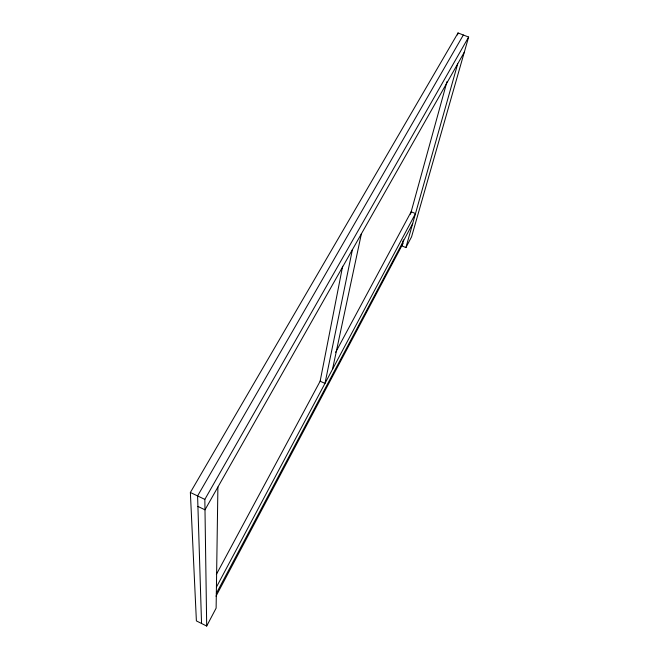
<?xml version="1.0" encoding="UTF-8"?>
<svg xmlns="http://www.w3.org/2000/svg" width="659" height="659" viewBox="0 0 659 659"><rect width="100%" height="100%" fill="white"/><g stroke="black" fill="none" stroke-linecap="round" stroke-linejoin="round"><path stroke-width="0.99" d="M217.898 487.042L216.119 608.142L206.695 626.05L196.39 620.91L190.369 492.479L458.038 32.95L468.631 37.052L411.57 236.828L405.903 247.586L401.784 245.84L403.415 239.909M342.622 266.261L320.142 381.215L324.986 383.398L352.4 249.679M332.515 369.271L361.387 233.821M457.503 34.935L458.038 32.95M410.499 214.183L446.991 81.592M405.903 247.586L457.692 63.865M216.012 596.189L403.209 243.155M216.432 587.087L415.491 213.574L411.158 211.761L335.67 352.301M216.341 593.372L412.658 223.632M216.358 574.442L320.579 380.408M464.307 52.193L204.99 509.827L197.914 506.433M206.695 626.05L204.834 499.398L468.631 37.052M463.335 35.001L197.593 495.93L201.539 623.48M190.369 492.479L204.834 499.398"/></g></svg>
